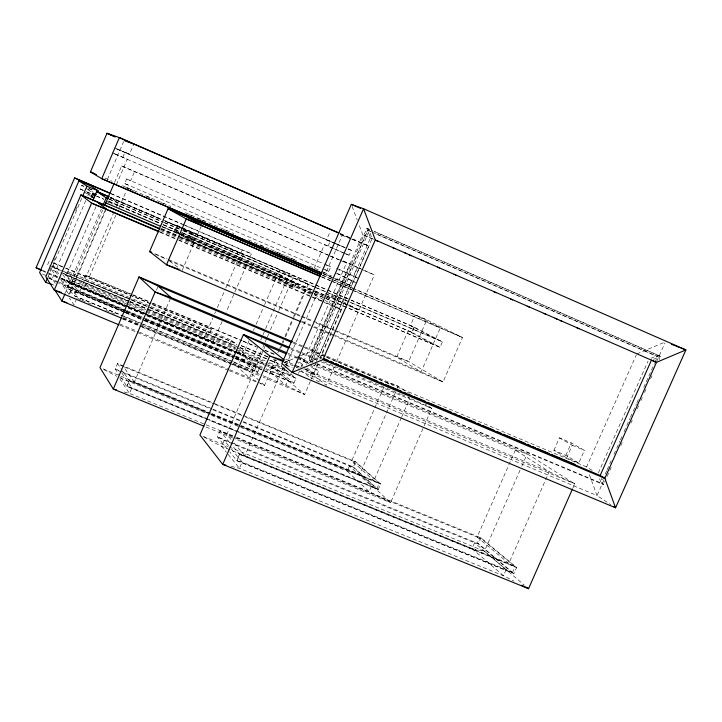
<?xml version="1.0" encoding="UTF-8"?>
<svg xmlns="http://www.w3.org/2000/svg" width="722" height="722" viewBox="0 0 722 722"><rect width="100%" height="100%" fill="white"/><g stroke="black" fill="none" stroke-linecap="round" stroke-linejoin="round"><path stroke-width="0.54" stroke-dasharray="3.61 2.71" d="M47.652 264.685L49.195 261.084L52.318 262.393M83.057 190.346L80.106 189.02L81.658 185.41L83.725 186.294M49.755 270.687L51.524 266.571L130.258 299.558M55.278 257.808L53.067 262.97L64.466 267.745M75.629 210.382L77.841 205.228M47.887 277.221L82.037 197.611M53.013 265.75L58.455 273.512L56.812 277.329L51.433 269.423L53.013 265.75L56.975 267.682L60.738 272.943M55.269 283.358L52.237 278.728L55.395 271.364L51.433 269.423M56.975 267.682L85.999 200.057M87.759 195.96L88.635 193.911L84.618 192.088L90.458 196.375M127.559 306.525L71.496 283.078L65.648 275.064L67.218 271.4L128.525 297.103M107.37 179.453L123.642 141.557M96.017 206.663L66.577 275.226L73.68 284.901L124.437 306.119M124.202 305.794L69.005 282.401L67.317 286.336L73.752 295.524L122.596 315.902M122.785 157.342L124.969 152.243L334.999 243.26M65.422 292.798L101.315 209.227M126.169 303.8L72.137 281.192L102.677 210.102M114.59 182.377L121.639 165.961L329.277 255.543M71.496 283.078L73.13 279.27L67.218 271.4M69.05 294.35L71.586 288.439L67.317 286.336L123.489 309.801M104.979 210.698L73.274 284.495L79.258 292.663L143.651 319.548M112.542 204.155L108.887 201.619L110.583 197.666L161.087 219.289M116.377 184.706L127.289 159.291L113.489 153.308M114.536 148.001L129.473 154.21L133.408 145.05M106.333 208.893L73.68 284.901L69.014 283.349L62.624 274.45M132.036 294.423L85.322 275.145L83.355 279.712L130.077 298.953M326.272 264.902L330.73 266.86L328.781 271.346L124.689 183.55L126.657 178.957L130.709 180.653L134.635 171.502M76.631 298.791L73.996 304.919L69.357 298.042M114.004 211.826L79.258 292.663L75.512 291.426L69.005 282.401M116.206 206.691L117.975 202.584L110.583 197.666M72.137 281.192L85.557 285.677L87.515 281.12M89.483 276.562L115.836 215.246M118.913 208.089L126.179 191.195M126.603 190.202L128.742 185.229L124.689 183.55M156.403 290.217L158.181 286.083M183.397 229.443L191.98 234.623L189.525 240.318L439.996 347.345L442.415 341.813L414.13 327.084L351.433 300.361M182.106 270.524L194.326 242.204L181.403 234.118M201.221 226.221L196.772 236.536L191.98 234.623M170.41 298.493L134.31 382.146L129.31 380.756L122.487 370.819M152.143 304.26L211.411 329.124L209.885 332.661L206.916 331.678L203.857 338.771L213.306 341.84L222.168 321.344M65.503 268.178L208.45 328.14L212.9 317.851M214.678 313.736L215.571 311.678M217.349 307.563L225.354 289.044M225.805 288.015L239.153 257.149L242.05 258.296L243.585 254.749L183.758 229.127M183.821 229.244L240.688 253.593L242.222 250.038L251.427 253.729L226.157 312.13M235.399 348.708L229.831 343.816L231.392 340.215L129.563 297.536M237.619 352.553L241.771 354.285L243.386 350.549L240.191 347.796M248.937 340.856L242.664 355.332L254.776 365.955L259.451 368.238L257.709 372.254L232.764 361.848M253.413 330.523L254.315 328.456M256.102 324.322L264.162 305.722M264.613 304.684L276.255 277.817L294.359 287.753L296.11 283.719L281.011 275.145L181.944 232.764M258.007 346.298L247.7 370.07L259.74 380.999M260.696 340.089L262.492 335.956M262.934 334.927L265.182 329.755M265.624 328.718L289.378 273.927L183.758 229M261.03 351.533L254.776 365.955L235.047 357.715M262.817 347.408L264.604 343.293M265.046 342.255L266.833 338.14M267.284 337.111L268.62 334.015M270.407 329.9L278.448 311.353M278.9 310.325L289.612 285.596L276.255 277.817L180.825 237.042M291.363 281.58L293.105 277.555L279.622 270.046L277.934 273.936L296.11 283.719L162.324 226.518M263.313 350.278L226.789 434.491L231.13 439.59M263.756 349.249L265.091 346.172M314.187 268.358L324.494 244.605L333.338 248.44M335.198 243.549L326.561 239.848L330.27 231.293M274.73 359.962L273.837 362.02L290.172 375.422L296.011 378.256L293.863 383.211L234.767 358.536M277.853 352.751L279.197 349.665M279.64 348.627L280.533 346.569M282.32 342.454L283.214 340.387M285.01 336.272L293.051 317.734M293.493 316.705L304.666 290.957L310.505 293.222M275.723 359.619L264.55 385.377L260.389 383.644M280.641 348.284L282.437 344.168M282.88 343.14L283.773 341.073M285.56 336.957L294.062 317.382M294.504 316.353L308.366 284.414L289.378 273.927M328.113 246.175L330.171 241.428L116.603 148.894M285.695 369.772L280.732 367.363L282.284 363.798M283.223 367.426L244.884 455.735L239.731 454.472L232.267 445.6M285.01 363.319L285.894 361.262L294.188 364.736M285.704 366.063L281.715 375.269L304.63 394.483L310.911 380.016M286.156 365.043L316.344 295.497L314.278 294.603M284.811 364.132L287.934 365.44L289.874 360.964L286.363 359.276M291.065 373.355L290.172 375.422L267.384 365.892M299.567 357.354L301.209 357.904L299.386 362.11L303.709 365.422M298.511 373.473L299.413 371.406M301.209 367.272L346.488 263.052L342.436 261.283M306.534 364.538L350.215 264.017L341.109 260.137M319.413 381.983L309.558 377.236L311.462 372.85L303.781 366.938M311.462 372.85L316.678 375.359L318.592 370.973L313.366 368.473L316.055 362.3M316.498 361.271L351.533 280.687L334.584 272.393M356.975 277.844L353.446 276.282L357.264 267.492L340.098 259.712M311.363 378.987L318.104 363.491M319.9 359.357L341.452 309.774L325.035 300.433M334.349 366.812L326.308 385.313L304.747 368.662M336.587 361.677L374.33 274.929L350.215 264.017M383.824 387.227L351.767 460.726L373.888 480.617L380.584 484.02L378.184 489.525L238.45 432.189M314.25 293.448L439.996 347.345L411.847 332.328L414.13 327.084M369.186 230.841L367.606 230.21L310.505 360.901L311.877 361.993L369.186 230.841L371.243 231.744M395.448 392.362L359.673 474.345L390.602 502.62L423.733 426.846M397.244 388.265L398.138 386.216L326.624 356.063M401.369 417.686L373.888 480.617L211.393 413.823M401.82 416.657L409.934 398.084L408.092 396.856M376.839 488.839L379.249 483.334L354.655 461.331L352.381 466.547L376.839 488.839L238.251 431.973M424.175 425.827L431.792 408.417L425.249 404.103M520.03 470.239L484.435 551.238L524.307 585.091M521.826 466.132L527.231 453.831L315.144 364.7M553.918 450.311L559.397 437.848L571.31 442.893L584.378 450.375L578.791 463.055L566.644 457.938L553.918 450.311L565.84 455.338L578.791 463.055M512.376 572.808L515.075 566.689L479.904 537.448L477.377 543.215L512.376 572.808L236.78 460.528L239.514 454.219L515.075 566.689M565.84 455.338L571.31 442.893M566.644 457.938L572.239 445.239L559.397 437.848M572.934 487.937L574.748 483.821L527.231 453.831L515.327 450.086L313.213 365.17M592.211 470.446L586.553 466.899L636.29 354.98M598.33 472.973L648.04 361.19M606.697 470.78L601.2 483.117L603.52 484.597L611.281 467.152M607.148 469.751L612.121 458.578M614.016 454.318L616.299 449.174M616.759 448.145L619.963 440.943M620.424 439.915L621.795 436.837M624.079 431.693L626.371 426.549M626.822 425.52L630.026 418.318M630.486 417.289L632.779 412.145M633.23 411.116L636.434 403.923M636.894 402.894L639.178 397.75M643.753 387.461L654.43 363.482M654.881 362.453L658.067 355.296L660.585 356.343L659.096 359.7M603.863 480.211L597.022 495.581L610.938 504.741M656.74 361.361L664.944 342.914M620.83 445.691L622.202 442.622M630.857 423.173L632.219 420.105M637.228 408.842L638.6 405.773M640.874 400.647L642.237 397.578M644.52 392.461L645.883 389.393M650.549 378.915L651.912 375.837M636.741 353.951L665.404 341.894M650.982 358.283L658.067 355.296L374.113 231.437M653.482 359.339L660.585 356.343L373.617 231.166M283.927 362.679L299.45 356.262M300.478 355.838L311.859 351.127L362.742 234.659L358.807 224.208M231.076 466.349L239.424 468.307L503.451 575.705L514.073 581.201M124.058 391.965L129.446 393.418L235.724 436.963M141.9 323.609L73.752 295.524L75.512 291.426L124.355 311.823M51.894 284.432L53.969 285.109M297.41 366.262L300.551 367.29M208.45 328.14L211.411 329.124M325.974 356.803L386.044 382.128L398.138 386.216L406.549 391.766M411.847 332.328L312.915 290.172M314.404 294.738L324.07 299.883M340.667 234.271L368.888 246.003L351.497 286.002L334.909 278.882M325.414 293.52L335.649 297.545L348.266 304.458M351.397 239.108L340.071 234.56M352.426 239.514L368.888 246.003L352.39 238.838M240.688 253.593L243.585 254.749M109.139 199.055L163.569 222.105M116.621 148.849L129.473 154.21M323.853 272.32L331.714 276.084M236.762 437.388L369.086 491.601L390.602 502.62L235.264 439.012M232.43 436.061L219.948 430.944L217.376 436.882L229.154 451.232M236.581 437.767L481.023 537.908L516.636 567.492L513.947 573.62L236.987 460.78L229.849 452.08M206.068 427.054L234.217 438.579M203.026 436.287L228.044 446.503M229.082 446.936L484.435 551.238L472.062 548.612L221.636 446.386L203.857 437.081M211.952 408.751L115.213 368.933L117.524 363.59L355.675 461.755L380.584 484.02L240.877 426.603M212.99 409.175L242.123 421.17M243.152 421.594L353.401 466.963L378.184 489.525L371.487 486.114L208.965 419.419M123.227 372.85L211.853 409.32M212.891 409.744L242.087 421.756M243.133 422.19L349.484 465.952L353.401 466.963L355.675 461.755L351.767 460.726L245.426 416.901M103.111 368.879L119.798 375.738M120.845 376.171L210.535 413.038M211.573 413.471L359.673 474.345L347.201 471.186L210.598 415.051M210.346 413.399L134.31 382.146L124.725 368.455M207.331 412.686L129.184 380.566L126.747 386.216L237.204 431.548M211.501 414.392L237.547 425.105M238.585 425.529L379.249 483.334M209.597 413.742L129.31 380.756L126.873 386.405L237.403 431.765M210.634 414.175L239.83 426.17M119.87 377.777L209.551 414.627M207.927 418.986L131.873 387.777L126.873 386.405L120.069 376.216M124.491 367.056L214.154 404.004M215.192 404.437L244.388 416.468M144.689 319.981L234 357.282M125.393 312.256L234.515 357.823M235.552 358.256L259.451 368.238L245.814 356.343L237.502 352.859M124.59 312.13L66.83 288.421L60.54 279.324M125.628 312.563L143.326 319.945M144.373 320.387L233.892 357.76M234.93 358.193L293.863 383.211L275.542 367.958L268.268 364.908M124.888 312.662L66.83 288.421L69.014 283.349L145.718 315.415M125.917 313.095L143.543 320.451M144.58 320.884L233.729 358.103M142.938 324.043L232.267 361.298M233.305 361.731L257.709 372.254L244.144 360.206L233.748 355.856M123.633 316.335L231.726 361.415M77.66 298.493L80.783 299.792M81.821 300.226L87.028 302.401M88.066 302.834L91.189 304.133M105.764 310.207L115.141 314.115M123.462 317.59L141.16 324.972M142.207 325.405L231.735 362.733M232.782 363.166L261.933 375.323M262.97 375.756L285.876 385.304L304.63 394.483L263.07 377.164M123.128 318.14L138.696 324.629M139.734 325.062L247.7 370.07L232.439 364.772M122.821 318.7L230.869 363.735M231.906 364.168L258.918 375.431M122.253 318.844L140.961 326.642M142.008 327.075L231.401 364.339M119.699 323.943L138.398 331.723M139.436 332.156L228.784 369.339M229.822 369.772L249.559 377.985L264.55 385.377L260.543 381.73M120.078 325.27L228.17 370.242M229.208 370.675L256.238 381.92M373.689 239.235L362.742 234.659L374.122 239.614M85.322 275.145L132.045 294.747M133.083 295.181L150.736 302.59M151.773 303.023L242.105 340.928M243.152 341.362L256.644 347.02M264.956 350.504L274.297 354.43M285.722 359.222L289.874 360.964M53.356 262.826L64.79 267.627M65.837 268.061L151.097 303.827M295.226 365.179L300.415 367.345M304.558 369.086L549.207 471.683L574.748 483.821L302.96 369.89M284.287 362.065L298.809 368.148M131.115 299.395L148.759 306.787M149.806 307.22L236.997 343.762M241.148 345.504L268.142 356.812M49.737 265.552L61.171 270.344M62.209 270.786L237.042 344.114M241.202 345.856L268.196 357.173M273.394 359.348L278.584 361.523M131.296 299.991L148.903 307.373M149.941 307.807L206.916 331.678M286.02 365.278L292.257 367.895M299.54 370.946L597.022 495.581L589.17 474.074M63.428 273.548L128.922 300.975M129.969 301.408L148.678 309.251M149.716 309.684L236.004 345.82M240.164 347.562L269.27 359.755M270.317 360.188L277.591 363.238L296.011 378.256L236.933 353.554M128.751 301.264L61.352 272.672M129.789 301.697L238.603 347.264M239.632 347.697L268.647 359.854M269.685 360.287L277.591 363.238L275.542 367.958L267.636 365.016M65.648 275.064L129.03 301.606M130.077 302.049L229.831 343.816M73.13 279.27L126.07 301.435M127.108 301.868L145.799 309.693M146.837 310.126L236.121 347.508M237.159 347.941L243.386 350.549M85.557 285.677L128.128 303.493M129.166 303.926L235.056 348.248M239.208 349.99L265.164 360.847M269.315 362.588L280.732 367.363M127.207 304.233L144.878 311.624M145.916 312.057L235.273 349.448M236.311 349.881L265.407 362.056M266.445 362.489L289.305 372.056M42.318 270.317L125.222 304.991M126.26 305.433L213.306 341.84M61.361 278.367L267.221 364.475M146.376 314.305L59.276 277.501M147.414 314.738L236.545 352.011M237.574 352.444L266.598 364.583M128.597 306.958L146.25 314.341M147.288 314.774L236.581 352.119M48.437 273.773L59.827 278.539M60.865 278.972L127.252 306.76M128.218 307.139L236.455 352.426M128.354 307.527L146.025 314.918M147.062 315.352L236.437 352.724M237.475 353.157L245.814 356.343L244.144 360.206L235.796 357.029M128.579 307.852L143.082 313.917M147.225 315.649L236.302 352.896M237.339 353.329L266.346 365.458M146.746 315.848L235.895 353.121M48.925 278.006L58.274 281.914M59.312 282.356L125.827 310.144M126.864 310.577L144.535 317.951M145.573 318.393L234.948 355.729M235.986 356.163L265.082 368.319M266.12 368.752L281.715 375.269L265.579 369.745M124.527 310.234L142.207 317.617M143.245 318.059L232.701 355.423M125.628 311.011L71.586 288.439L77.507 296.742M126.666 311.444L141.214 317.527M145.375 319.259L234.758 356.596M141.196 317.797L58.518 282.97M145.348 319.53L234.488 356.758M235.525 357.191L264.541 369.312M326.561 239.848L345.333 247.736M336.208 243.973L344.259 247.348M348.284 249.045L351.307 250.308L349.141 255.29L346.037 253.945M292.825 342.833L303.186 347.201M304.224 347.643L324.936 356.37M586.553 466.899L311.859 351.127L318.709 356.406L321.822 357.715M322.183 358.356L320.108 357.48L310.55 361.433L309.187 360.341L366.884 228.287L372.588 230.715M290.388 347.769L318.456 359.583M323.655 361.767L338.212 367.895M339.25 368.337L365.233 379.267M369.393 381.017L400.575 394.149M401.613 394.582L408.896 397.651M290.867 349.123L301.227 353.482M302.265 353.915L316.768 360.025M320.92 361.767L431.792 408.417L409.934 398.084M313.339 362.092L309.187 360.341L318.709 356.406L370.503 237.908L366.884 228.287L369.98 229.632M316.732 363.518L601.2 483.117L598.98 477.034M312.626 362.309L310.55 361.433L368.455 228.91L372.092 238.567L320.108 357.48L321.525 358.572M316.787 364.059L603.52 484.597L601.3 478.496M288.114 353.347L296.435 356.839M297.473 357.282L310.992 362.958M288.34 354.719L296.634 358.202M297.663 358.644L309.07 363.428M133.074 294.856L148.642 301.39M152.793 303.132L242.05 340.585M243.088 341.019L255.543 346.244M264.893 350.161L274.234 354.087M572.239 445.239L584.378 450.375M293.457 342.084L303.818 346.452M304.855 346.885L325.586 355.63M154.797 253.738L167.233 259.008M168.271 259.451L300.884 315.758M301.922 316.191L408.634 361.496L443.037 382.001L462.495 337.508L426.792 319.873L322.265 274.974M168.876 260.471L300.361 316.281M301.399 316.723L311.751 321.119M315.893 322.869L333.492 330.342M334.53 330.784L396.649 357.155L408.634 361.496L426.792 319.873L353.97 288.881M302.112 321.407L310.388 324.918M314.521 326.678L334.178 335.008M335.216 335.45L421.079 371.857L443.037 382.001L335.324 336.335M302.175 322.283L312.536 326.678M313.574 327.111L334.286 335.901M313.213 293.006L189.525 240.318L174.408 230.787L176.728 225.408L414.401 327.228L412.118 332.472L174.408 230.787L178.46 232.619M161.674 228.739L179.218 236.238M180.256 236.681L279.333 279.017L281.011 275.145L181.484 232.674M161.123 228.621L179.787 236.599M160.762 229.018L179.435 236.997M180.473 237.439L313.24 294.161M160.88 229.524L178.469 237.042M179.498 237.484L304.666 290.957L312.148 295.244M160.564 230.607L178.713 238.233M179.236 238.585L294.359 287.753L289.612 285.596M160.094 231.843L177.675 239.352M178.704 239.785L321.398 300.704M160.031 232.322L177.657 239.848M178.695 240.291L311.39 296.941M312.427 297.383L341.452 309.774L322.427 301.146L313.086 295.785M321.534 276.661L331.867 281.102M332.905 281.544L353.572 290.415M354.601 290.858L462.495 337.508L352.832 290.425M321.795 277.104L330.071 280.65M331.1 281.102L351.794 289.982M110.791 193.451L182.143 224.037M183.18 224.479L251.427 253.729M110.917 193.758L184.327 225.219M185.364 225.661L242.222 250.038M110.204 197.196L161.99 219.38M163.028 219.822L180.635 227.358M181.664 227.8L326.606 289.73M327.644 290.172L347.291 298.592M165.212 221.058L182.729 228.558M88.878 188.505L94.031 190.707M110.538 197.774L161.069 219.416M182.729 228.684L165.194 221.185L182.783 228.802M88.689 188.505L93.86 190.725M110.403 197.81L161.069 219.497M164.607 222.547L182.224 230.092M183.262 230.535L308.366 284.414M315.64 287.41L196.772 236.536L183.74 228.703M316.678 287.852L442.415 341.813L348.239 301.507M109.302 199.209L163.217 222.286M164.255 222.728L181.881 230.273M182.91 230.715L314.142 286.914M315.126 287.338L325.514 291.778M326.506 292.202L347.237 301.083M80.106 189.02L85.268 191.222M86.297 191.664L91.459 193.875M96.613 196.077L103.833 199.164M107.957 200.933L159.535 222.99L107.822 200.969M163.659 224.759L181.195 232.258M182.224 232.701L242.05 258.296M87.136 192.124L91.279 193.893M96.45 196.104L103.688 199.2M163.362 224.822L181.24 232.376M108.887 201.619L161.773 224.244M162.811 224.686L180.446 232.231M180.482 233.54L311.886 289.73M162.432 226.699L312.68 290.939M161.782 226.825L314.232 292.004M315.27 292.446L325.64 296.877M326.678 297.32L330.829 299.098L324.792 296.372M348.32 249.027L351.307 250.308L348.203 248.964M126.657 178.957L330.73 266.86M104.87 178.144L112.1 181.249M122.424 185.689L170.943 206.546M185.392 212.755L219.461 227.403M220.49 227.845L233.91 233.612M248.359 239.83L270.037 249.144M271.075 249.595L284.495 255.362M285.524 255.805L296.877 260.687M309.269 266.012L320.622 270.894M321.651 271.337L325.784 273.115L342.138 235.453L340.224 234.605M125.98 187.458L129.085 188.794M130.122 189.236L135.294 191.456M146.665 196.348L149.77 197.684M161.141 202.566L164.246 203.902M189.065 214.569L192.16 215.905M197.332 218.125L200.436 219.461M201.474 219.903L206.645 222.132M224.217 229.686L227.322 231.022M260.416 245.245L263.521 246.581M274.892 251.464L277.997 252.799M279.026 253.251L284.197 255.471M289.369 257.691L292.473 259.027M293.502 259.469L296.607 260.804M323.086 273.539L332.391 277.537L322.806 272.708M323.51 273.981L333.88 278.43M321.904 275.118L331.217 279.116M332.246 279.558L352.932 288.439M335.802 243.594L347.174 248.521M345.008 253.503L112.451 152.856L117.794 155.167M345.161 253.566L349.141 255.29L346.136 253.991M121.639 165.961L339.268 259.938M340.297 260.38L346.488 263.052M340.017 233.459L351.352 238.386M340.351 233.757L349.647 237.8M334.124 248.774L345.134 253.548M372.281 232.195L660.007 357.652L374.826 233.359M367.606 230.21L370.702 231.554M357.264 267.492L374.33 274.929M330.288 255.985L341.425 260.841M351.533 280.687L356.83 283.024M325.216 269.775L328.781 271.346M334.403 278.43L351.497 286.002L335.676 278.069M180.78 227.231L176.728 225.408L182.449 228.865M81.658 185.41L83.626 186.294M86.198 188.397L92.867 192.07M313.718 291.381L323.781 295.921M155.699 254.361L166.845 259.532M358.744 278.62L339.611 269.496L337.779 273.71L355.829 282.528M336.425 268.169L353.446 276.282M285.298 364.168L287.934 365.44M42.742 270.985L45.585 272.375M42.526 273.945L52.237 278.728M48.735 278.15L57.534 282.492M123.453 366.623L117.524 363.59L121.865 369.908M121.143 371.983L115.213 368.933L119.509 375.377M103.95 369.646L116.847 376.324M435.546 338.735L410.403 325.613L414.988 315.099L440.375 327.68L421.079 371.857L396.649 357.155L408.111 330.875L433.137 344.259M349.24 304.982L358.942 310.298L341.984 302.653L327.364 294.594M182.684 228.82L177.937 225.959L175.617 231.338L180.32 234.298M183.632 229.388L193.108 235.11L190.653 240.796L181.258 234.885M407.488 392.38L409.356 393.616M386.044 382.128L390.638 385.196M107.208 201.519L108.986 202.756M87.885 189.588L91.252 191.971M88.635 193.911L90.385 195.184M301.209 357.904L309.034 363.78M309.9 364.439L318.592 370.973M297.924 356.803L307.364 363.933M310.794 366.523L313.366 368.473M169.751 261.138L180.338 269.18M307.166 368.067L316.678 375.359M296.092 361.018L302.924 366.28M294.269 365.233L297.663 367.895M301.065 370.567L309.558 377.236M231.392 340.215L236.987 345.044M238.585 351.497L241.771 354.285M234.027 442.992L244.884 455.735L508.82 563.485L516.636 567.492L239.731 454.472L236.987 460.78L242.15 462.026L506.14 569.595L513.947 573.62L478.487 543.675L217.376 436.882L224.208 440.438L474.598 542.827L478.487 543.675L481.023 537.908L477.143 537.042L226.789 434.491L219.948 430.944L231.545 444.734M228.522 445.618L224.208 440.438L221.636 446.386L226.419 452.288M231.392 449.075L242.15 462.026L239.424 468.307L227.105 453.127M55.395 271.364L58.491 275.831M121.774 372.913L131.873 387.777L129.446 393.418L119.419 378.238M352.101 206.438L357.228 220.02M64.502 280.064L62.426 284.901L69.33 295.018L71.505 289.955L64.502 280.064M240.995 359.195L237.637 366.938L249.559 377.985L253.034 369.962L240.995 359.195M271.779 366.749L269.73 371.478L285.876 385.304L288.024 380.368L271.779 366.749M349.484 465.952L347.201 471.186L369.086 491.601L371.487 486.114L349.484 465.952M474.598 542.827L472.062 548.612L503.451 575.705L506.14 569.595L474.598 542.827M515.327 450.086L477.143 537.042L508.82 563.485L549.207 471.683L515.327 450.086"/><path stroke-width="1.08" d="M41.795 270.515L36.1 267.718L74.601 177.937L109.753 193.009M97.226 192.63L98.039 190.716L91.811 186.52L78.969 180.753L39.611 272.51L45.666 282.383L51.894 284.432M45.666 282.383L47.435 278.25M82.922 195.545L86.92 186.24L78.969 180.753M92.75 200.734L96.739 191.429L109.166 196.754M64.98 293.827L61.875 301.056L119.04 324.837M103.093 205.102L106.188 197.882L96.739 191.429L108.607 196.772M104.889 204.949L114.148 183.397M351.316 204.344L281.86 363.536L292.094 372.426L615.577 507.801L685.9 349.926L363.563 208.739L351.316 204.344L360.612 208.414M322.933 359.655L375.296 239.903L363.563 208.739L292.094 372.426L322.933 359.655L604.856 478.37L615.577 507.801L613.718 506.573M572.483 488.965L528.549 588.692L222.737 464.381L199.904 435.014L243.413 334.557L287.076 352.905M375.187 239.912L656.488 362.336L604.856 478.37L600.19 475.446L651.443 360.197L656.488 362.336L685.9 349.926L671.55 344.304M225.86 465.121L222.737 464.381L269.766 355.973L243.413 334.557L265.534 345.143L286.264 353.852M116.513 389.925L113.282 389.059L99.979 367.597L139.021 276.968L292.419 341.641M66.929 302.662L61.875 301.056L54.61 289.576M61.289 292.41L54.258 290.127L45.802 276.707L80.9 194.904L159.733 228.576M283.881 360.603L269.766 355.973L283.25 361.623M289.351 347.336L170.852 297.455L155.131 292.004L139.021 276.968L158.181 286.083L291.796 342.399M125.041 140.934L133.841 144.039L338.293 232.863M178.984 269.369L166.502 264.766L149.616 251.536L168.055 208.739L321.227 274.531M159.066 231.401L91.604 203.117L80.9 194.904L159.842 229.082M93.896 198.018L91.297 196.989L92.939 193.162L96.405 194.543M108.156 198.667L106.188 197.882L108.264 198.767M86.92 186.24L98.039 190.716M320.505 276.219L186.267 218.919L168.055 208.739L320.875 274.667M203.983 426.197L113.282 389.059L155.131 292.004L288.791 348.248M121.783 318.267L54.258 290.127L91.604 203.117L158.993 231.879M36.1 267.718L41.28 269.884M323.898 358.59L328.05 360.341M330.125 361.208L333.239 362.525M335.315 363.401L338.428 364.709M340.504 365.585L343.618 366.893M345.694 367.769L351.921 370.395M353.997 371.27L357.11 372.579M359.186 373.454L377.868 381.324M379.943 382.191L383.057 383.508M385.133 384.384L401.73 391.378M403.806 392.254L406.919 393.562M408.995 394.438L412.109 395.746M414.184 396.622L425.601 401.432M427.677 402.307L451.548 412.361M453.624 413.228L456.737 414.545M458.813 415.421L461.927 416.729M464.002 417.605L475.419 422.415M477.495 423.291L480.608 424.599M482.684 425.475L494.101 430.285M497.214 431.594L501.366 433.344M503.433 434.211L525.228 443.398M527.304 444.274L530.417 445.582M532.493 446.458L535.607 447.766M537.682 448.642L549.099 453.452M551.175 454.328L575.046 464.381M323.221 358.789L600.19 475.446M151.692 252.411L149.616 251.536L151.647 252.474M301.146 321.85L166.502 264.766L186.267 218.919L319.72 276.21M115.024 136.738L106.991 133.308L90.421 171.935L101.739 178.686L321.443 273.087M109.888 193.315L74.601 177.937M100.06 193.379L104.203 195.148M92.488 194.308L95.584 195.635M92.308 194.335L95.412 195.662M105.773 202.891L160.744 226.383M93.517 173.262L90.421 171.935L96.405 174.589M322.057 273.096L101.739 178.686L119.383 137.595L338.988 233.016M115.24 136.891L106.991 133.308L119.383 137.595L133.841 144.039M376.189 240.516L378.256 241.41M392.732 247.718L394.799 248.612M404.537 252.718L406.603 253.621M409.275 254.92L411.341 255.814M421.043 259.902L423.101 260.804M426.197 262.149L428.254 263.052M437.541 267.086L439.599 267.988M454.039 274.27L456.105 275.172M494.056 291.832L496.122 292.726M510.598 299.034L512.665 299.928M527.141 306.236L529.325 307.049M543.684 313.438L545.823 314.232M555.11 318.276L557.167 319.178M560.263 320.523L562.294 321.543M576.761 327.707L578.845 328.745M521.789 585.199L528.549 588.692L526.852 587.248M187.458 217.367L201.664 225.192M91.261 195.815L93.887 197.729M97.777 202.566L106.333 208.893M265.534 345.143L284.197 359.917M158.181 286.083L170.852 297.455"/></g></svg>
